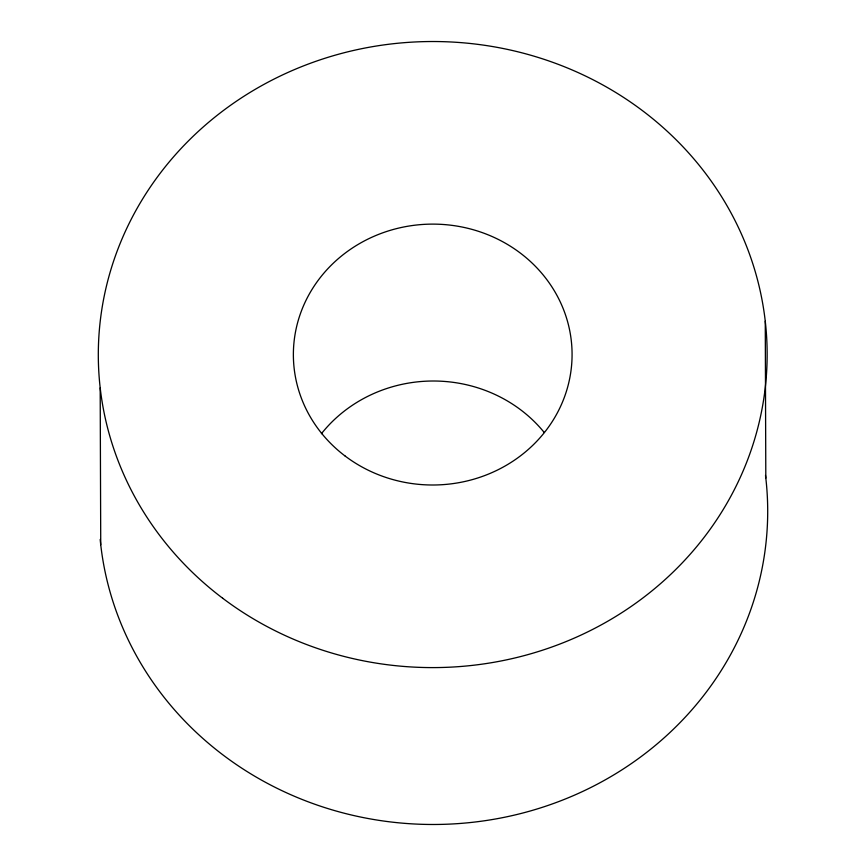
<?xml version="1.0" encoding="UTF-8"?>
<svg xmlns="http://www.w3.org/2000/svg" width="866" height="866" viewBox="0 0 866 866"><rect width="100%" height="100%" fill="white"/><g stroke="black" fill="none" stroke-linecap="round" stroke-linejoin="round"><path stroke-width="1.3" d="M765.263 321.221L765.815 478.108M100.185 387.892L100.737 544.779M765.501 475.456A334.417 313.037 -0.2 0 1 467.326 822.841A334.417 313.037 -0.2 0 1 100.185 539.486M321.438 433.682A139.339 130.43 -0.2 0 1 544.216 432.48M222.659 598.222A334.417 313.037 -0.2 0 0 763.108 402.917A334.417 313.037 -0.2 0 0 312.41 62.536A334.417 313.037 -0.2 0 0 222.659 598.222M345.198 456.09A139.339 130.43 -0.2 0 0 570.391 374.707A139.339 130.43 -0.2 0 0 382.588 232.878A139.339 130.43 -0.2 0 0 345.198 456.09"/></g></svg>
